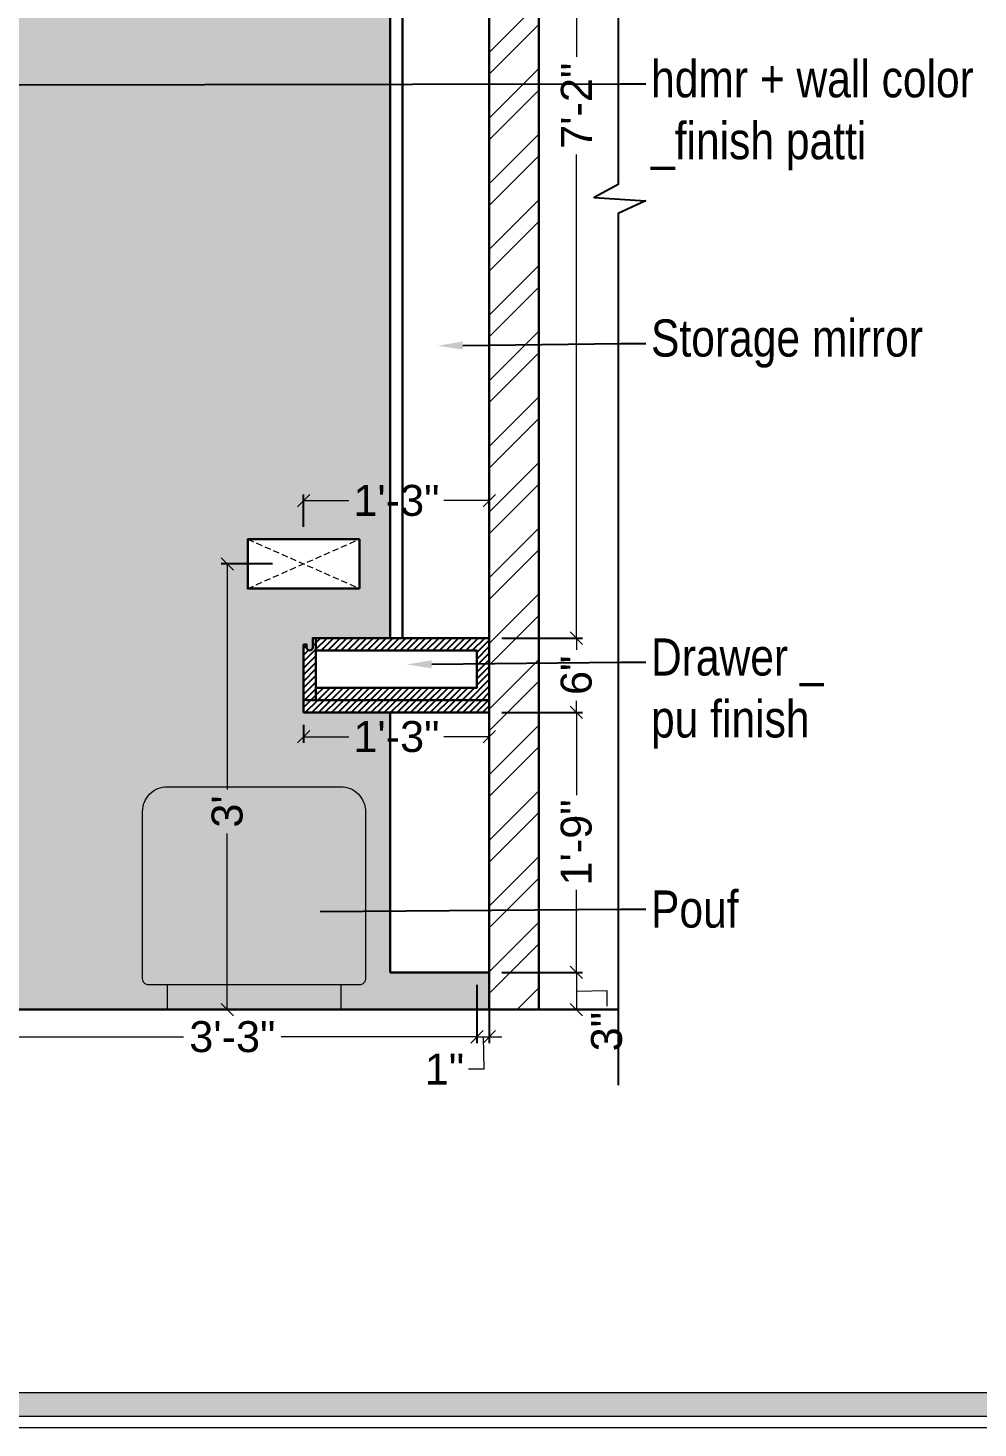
# Model space of a CAD drawing. Header units: millimetres. Extents: x 133760 to 136133, y -184957 to -182282.
# Drawn here: x 134245.8 to 134322.5, y -184296.5 to -184183.4 of the extents above; entities that cross this region are included whole.
import ezdxf
from ezdxf import colors
from ezdxf.entities.mleader import LeaderData, LeaderLine
from ezdxf.math import Vec2, Vec3

# ---------------------------------------------------------------- set-up
doc = ezdxf.new("R2010")
doc.units = ezdxf.units.MM
doc.header["$MEASUREMENT"] = 0
doc.header["$PDMODE"] = 35
for name, pattern in [('DASHED', [0.75, 0.5, -0.25]), ('DASHED2', [0.375, 0.25, -0.125]), ('DASHEDX2', [1.5, 1, -0.5])]:
    doc.linetypes.add(name, pattern=pattern)
doc.layers.get('Defpoints').update_dxf_attribs({"color": 220})
doc.layers.add('AR HATCH-7', color=7, linetype='Continuous')
for name, color, linetype, lineweight in [('Dimension', 10, 'DASHEDX2', 20), ('ELEC-wires', 1, 'DASHED2', 13), ('FURNITURE', 32, 'Continuous', 9), ('SECTION ( SLAB PLine )', 104, 'Continuous', 30), ('Text', 7, 'Continuous', 15), ('wall', 7, 'Continuous', 30)]:
    doc.layers.add(name, color=color, linetype=linetype, lineweight=lineweight)
doc.styles.add('Arial', font='arial.ttf')
doc.styles.add('style4', font='ARIALN.TTF')
doc.dimstyles.new('ISO-25', dxfattribs={"dimtxt": 2.5, "dimasz": 1, "dimexe": 0.5, "dimexo": 1, "dimtad": 0, "dimdec": 0, "dimlunit": 4, "dimtxsty": 'Arial', "dimblk": 'OBLIQUE', "dimcen": 2.5, "dimclrd": 1, "dimclre": 1, "dimclrt": 5, "dimadec": 0, "dimazin": 0, "dimtfac": 1, "dimtdec": 0, "dimtmove": 0, "dimatfit": 3, "dimfxl": 1, "dimtfillclr": 5, "dimlwd": -1, "dimarcsym": 0})
pattern_1 = [(45, (0, 8.80845), (-0.26516504294, 0.26516504294), [])]

# ---------------------------------------------------------------- blocks, each defined once
blk = doc.blocks.new('_Oblique')
at = {"layer": 'wall', "color": 0, "lineweight": -2}
blk.add_line((-0.5, -0.5), (0.5, 0.5), dxfattribs=at)
blk = doc.blocks.new('*D166')
at = {"layer": 'Defpoints', "color": 0, "transparency": 16777216}
for p in [(134282.06, -184259.71), (134242.57, -184262.71), (134282.06, -184264.91)]:
    blk.add_point(p, dxfattribs=at)
at = {"layer": 'FURNITURE', "color": 1, "lineweight": -2, "transparency": 16777216}
for p, q in [((134282.06, -184260.71), (134282.06, -184265.41)), ((134242.57, -184263.71), (134242.57, -184265.41))]:
    blk.add_line(p, q, dxfattribs=at)
at = {"layer": 'FURNITURE', "color": 1, "transparency": 16777216}
for p, q in [((134242.57, -184264.91), (134258.37, -184264.91)), ((134282.06, -184264.91), (134266.26, -184264.91))]:
    blk.add_line(p, q, dxfattribs=at)
at = {"layer": 'FURNITURE', "color": 1, "transparency": 16777216, "rotation": 180}
blk.add_blockref('_Oblique', (134242.57, -184264.91), dxfattribs=at)
at = {"layer": 'FURNITURE', "color": 1, "transparency": 16777216}
blk.add_blockref('_Oblique', (134282.06, -184264.91), dxfattribs=at)
at = {"layer": 'FURNITURE', "color": 5, "lineweight": 0, "transparency": 16777216, "insert": (134262.31, -184264.91), "char_height": 2.5, "attachment_point": 5, "style": 'Arial'}
blk.add_mtext('3\'-3"', dxfattribs=at)
blk = doc.blocks.new('ER4TA')
at = {"layer": 'FURNITURE', "ltscale": 3, "true_color": 0xdfe2e1, "transparency": 33554687}
h = blk.add_hatch(color=254, dxfattribs=at)
h.dxf.hatch_style = 1
edge = h.paths.add_edge_path()
edge.add_line((127947.03, 25927.52), (127961.03, 25927.52))
edge.add_arc((127961.03, 25925.52), 2, 0, 90, ccw=False)
edge.add_line((127963.03, 25925.52), (127963.03, 25912.02))
edge.add_arc((127962.53, 25912.02), 0.5, -90, 0, ccw=False)
edge.add_line((127962.53, 25911.52), (127945.53, 25911.52))
edge.add_arc((127945.53, 25912.02), 0.5, 180, 270, ccw=False)
edge.add_line((127945.03, 25912.02), (127945.03, 25925.52))
edge.add_arc((127947.03, 25925.52), 2, 90, 180, ccw=False)
at = {"layer": 'FURNITURE', "ltscale": 3, "true_color": 0xc9bfbb, "transparency": 33554687}
h = blk.add_hatch(color=9, dxfattribs=at)
h.dxf.hatch_style = 1
h.paths.add_polyline_path([(127961.03, 25909.52), (127947.03, 25909.52), (127947.03, 25911.52), (127961.03, 25911.52)])
at = {"layer": 'FURNITURE', "ltscale": 3}
for p, q in [((127947.03, 25911.52, 64536.69), (127947.03, 25909.52, 64536.69)), ((127961.03, 25911.52, 64536.69), (127961.03, 25909.52, 64536.69)), ((127947.03, 25909.52, 64536.69), (127961.03, 25909.52, 64536.69))]:
    blk.add_line(p, q, dxfattribs=at)
at = {"layer": 'FURNITURE', "ltscale": 3, "elevation": 64536.69}
blk.add_lwpolyline([(127947.03, 25927.52), (127961.03, 25927.52, -0.414214), (127963.03, 25925.52), (127963.03, 25912.02, -0.414214), (127962.53, 25911.52), (127945.53, 25911.52, -0.414214), (127945.03, 25912.02), (127945.03, 25925.52, -0.414214)], format="xyb", close=True, dxfattribs=at)
blk = doc.blocks.new('*D245')
at = {"layer": 'Defpoints', "color": 0, "transparency": 16777216}
for p in [(134282.06, -184259.71), (134283.06, -184259.71), (134283.06, -184264.91)]:
    blk.add_point(p, dxfattribs=at)
at = {"layer": 'FURNITURE', "color": 1, "lineweight": -2, "transparency": 16777216}
for p, q in [((134282.06, -184260.71), (134282.06, -184265.41)), ((134283.06, -184260.71), (134283.06, -184265.41))]:
    blk.add_line(p, q, dxfattribs=at)
at = {"layer": 'FURNITURE', "color": 1, "transparency": 16777216}
for p, q in [((134282.06, -184264.91), (134281.06, -184264.91)), ((134282.06, -184264.91), (134283.06, -184264.91)), ((134282.06, -184264.91), (134283.06, -184264.91)), ((134282.56, -184264.91), (134282.63, -184267.51)), ((134283.06, -184264.91), (134284.06, -184264.91)), ((134282.63, -184267.51), (134281.38, -184267.51))]:
    blk.add_line(p, q, dxfattribs=at)
blk.add_blockref('_Oblique', (134282.06, -184264.91), dxfattribs=at)
at = {"layer": 'FURNITURE', "color": 1, "transparency": 16777216, "rotation": 180}
blk.add_blockref('_Oblique', (134283.06, -184264.91), dxfattribs=at)
at = {"layer": 'FURNITURE', "color": 5, "transparency": 16777216, "insert": (134279.44, -184267.51), "char_height": 2.5, "attachment_point": 5, "style": 'Arial'}
blk.add_mtext('1"', dxfattribs=at)
blk = doc.blocks.new('*D247')
at = {"layer": 'Defpoints', "color": 0, "transparency": 16777216}
for p in [(134268.06, -184238.71), (134283.06, -184238.71), (134283.06, -184240.67)]:
    blk.add_point(p, dxfattribs=at)
at = {"layer": 'FURNITURE', "color": 1, "lineweight": -2, "transparency": 16777216}
for p, q in [((134268.06, -184239.71), (134268.06, -184241.17)), ((134283.06, -184239.71), (134283.06, -184241.17))]:
    blk.add_line(p, q, dxfattribs=at)
at = {"layer": 'FURNITURE', "color": 1, "transparency": 16777216}
for p, q in [((134268.06, -184240.67), (134271.73, -184240.67)), ((134283.06, -184240.67), (134279.39, -184240.67))]:
    blk.add_line(p, q, dxfattribs=at)
at = {"layer": 'FURNITURE', "color": 1, "transparency": 16777216, "rotation": 180}
blk.add_blockref('_Oblique', (134268.06, -184240.67), dxfattribs=at)
at = {"layer": 'FURNITURE', "color": 1, "transparency": 16777216}
blk.add_blockref('_Oblique', (134283.06, -184240.67), dxfattribs=at)
at = {"layer": 'FURNITURE', "color": 5, "lineweight": 0, "transparency": 16777216, "insert": (134275.56, -184240.67), "char_height": 2.5, "attachment_point": 5, "style": 'Arial'}
blk.add_mtext('1\'-3"', dxfattribs=at)
blk = doc.blocks.new('*D249')
at = {"layer": 'Defpoints', "color": 0, "transparency": 16777216}
for p in [(134283.06, -184146.71), (134283.06, -184232.71), (134290.09, -184232.71)]:
    blk.add_point(p, dxfattribs=at)
at = {"layer": 'FURNITURE', "color": 1, "lineweight": -2, "transparency": 16777216}
for p, q in [((134284.06, -184146.71), (134290.59, -184146.71)), ((134284.06, -184232.71), (134290.59, -184232.71))]:
    blk.add_line(p, q, dxfattribs=at)
at = {"layer": 'FURNITURE', "color": 1, "transparency": 16777216}
for p, q in [((134290.09, -184146.71), (134290.09, -184185.77)), ((134290.09, -184232.71), (134290.09, -184193.65))]:
    blk.add_line(p, q, dxfattribs=at)
for p, rotation in [((134290.09, -184146.71), 90), ((134290.09, -184232.71), 270)]:
    blk.add_blockref('_Oblique', p, dxfattribs=dict(at, rotation=rotation))
at = {"layer": 'FURNITURE', "color": 5, "transparency": 16777216, "insert": (134290.09, -184189.71), "char_height": 2.5, "attachment_point": 5, "rotation": 90, "style": 'Arial'}
blk.add_mtext('7\'-2"', dxfattribs=at)
blk = doc.blocks.new('*D250')
at = {"layer": 'Defpoints', "color": 0, "transparency": 16777216}
for p in [(134283.06, -184232.71), (134283.06, -184238.71), (134290.09, -184238.71)]:
    blk.add_point(p, dxfattribs=at)
at = {"layer": 'FURNITURE', "color": 1, "lineweight": -2, "transparency": 16777216}
for p, q in [((134284.06, -184232.71), (134290.59, -184232.71)), ((134284.06, -184238.71), (134290.59, -184238.71))]:
    blk.add_line(p, q, dxfattribs=at)
at = {"layer": 'FURNITURE', "color": 1, "transparency": 16777216}
for p, q in [((134290.09, -184232.71), (134290.09, -184233.64)), ((134290.09, -184238.71), (134290.09, -184237.78))]:
    blk.add_line(p, q, dxfattribs=at)
for p, rotation in [((134290.09, -184232.71), 90), ((134290.09, -184238.71), 270)]:
    blk.add_blockref('_Oblique', p, dxfattribs=dict(at, rotation=rotation))
at = {"layer": 'FURNITURE', "color": 5, "transparency": 16777216, "insert": (134290.09, -184235.71), "char_height": 2.5, "attachment_point": 5, "rotation": 90, "style": 'Arial'}
blk.add_mtext('6"', dxfattribs=at)
blk = doc.blocks.new('*D251')
at = {"layer": 'Defpoints', "color": 0, "transparency": 16777216}
for p in [(134283.06, -184238.71), (134283.06, -184259.71), (134290.09, -184259.71)]:
    blk.add_point(p, dxfattribs=at)
at = {"layer": 'FURNITURE', "color": 1, "lineweight": -2, "transparency": 16777216}
for p, q in [((134284.06, -184238.71), (134290.59, -184238.71)), ((134284.06, -184259.71), (134290.59, -184259.71))]:
    blk.add_line(p, q, dxfattribs=at)
at = {"layer": 'FURNITURE', "color": 1, "transparency": 16777216}
for p, q in [((134290.09, -184238.71), (134290.09, -184245.38)), ((134290.09, -184259.71), (134290.09, -184253.04))]:
    blk.add_line(p, q, dxfattribs=at)
for p, rotation in [((134290.09, -184238.71), 90), ((134290.09, -184259.71), 270)]:
    blk.add_blockref('_Oblique', p, dxfattribs=dict(at, rotation=rotation))
at = {"layer": 'FURNITURE', "color": 5, "transparency": 16777216, "insert": (134290.09, -184249.21), "char_height": 2.5, "attachment_point": 5, "rotation": 90, "style": 'Arial'}
blk.add_mtext('1\'-9"', dxfattribs=at)
blk = doc.blocks.new('*D252')
at = {"layer": 'Defpoints', "color": 0, "transparency": 16777216}
for p in [(134283.06, -184259.71), (134287.07, -184262.71), (134290.09, -184262.71)]:
    blk.add_point(p, dxfattribs=at)
at = {"layer": 'FURNITURE', "color": 1, "lineweight": -2, "transparency": 16777216}
for p, q in [((134284.06, -184259.71), (134290.59, -184259.71)), ((134288.07, -184262.71), (134290.59, -184262.71))]:
    blk.add_line(p, q, dxfattribs=at)
at = {"layer": 'FURNITURE', "color": 1, "transparency": 16777216}
for p, q in [((134290.09, -184259.71), (134290.09, -184262.71)), ((134290.09, -184261.21), (134292.54, -184261.17)), ((134292.54, -184261.17), (134292.54, -184262.42))]:
    blk.add_line(p, q, dxfattribs=at)
for p, rotation in [((134290.09, -184259.71), 90), ((134290.09, -184262.71), 270)]:
    blk.add_blockref('_Oblique', p, dxfattribs=dict(at, rotation=rotation))
at = {"layer": 'FURNITURE', "color": 5, "transparency": 16777216, "insert": (134292.54, -184264.49), "char_height": 2.5, "attachment_point": 5, "rotation": 90, "style": 'Arial'}
blk.add_mtext('3"', dxfattribs=at)
blk = doc.blocks.new('RGH')
at = {"color": 242, "linetype": 'DASHED', "true_color": 0xcd2027}
for p, q in [((130318.55, 18194.22), (130309.54, 18198.2)), ((130318.55, 18198.2), (130309.54, 18194.22))]:
    blk.add_line(p, q, dxfattribs=at)
at = {"layer": 'ELEC-wires', "color": 5, "linetype": 'ByBlock', "lineweight": 30, "ltscale": 4}
blk.add_lwpolyline([(130309.54, 18198.2), (130318.55, 18198.2), (130318.55, 18194.22), (130309.54, 18194.22)], close=True, dxfattribs=at)
blk = doc.blocks.new('*D265')
at = {"layer": 'Defpoints', "color": 0, "transparency": 16777216}
for p in [(134283.06, -184221.6), (134268.06, -184224.72), (134283.06, -184224.72)]:
    blk.add_point(p, dxfattribs=at)
at = {"layer": 'FURNITURE', "color": 1, "lineweight": -2, "transparency": 16777216}
for p, q in [((134268.06, -184223.72), (134268.06, -184221.1)), ((134283.06, -184223.72), (134283.06, -184221.1))]:
    blk.add_line(p, q, dxfattribs=at)
at = {"layer": 'FURNITURE', "color": 1, "transparency": 16777216}
for p, q in [((134268.06, -184221.6), (134271.73, -184221.6)), ((134283.06, -184221.6), (134279.39, -184221.6))]:
    blk.add_line(p, q, dxfattribs=at)
at = {"layer": 'FURNITURE', "color": 1, "transparency": 16777216, "rotation": 180}
blk.add_blockref('_Oblique', (134268.06, -184221.6), dxfattribs=at)
at = {"layer": 'FURNITURE', "color": 1, "transparency": 16777216}
blk.add_blockref('_Oblique', (134283.06, -184221.6), dxfattribs=at)
at = {"layer": 'FURNITURE', "color": 5, "transparency": 16777216, "insert": (134275.56, -184221.6), "char_height": 2.5, "attachment_point": 5, "style": 'Arial'}
blk.add_mtext('1\'-3"', dxfattribs=at)
blk = doc.blocks.new('*D266')
at = {"layer": 'Defpoints', "color": 0, "transparency": 16777216}
for p in [(134266.56, -184226.71), (134261.9, -184262.71), (134266.56, -184262.71)]:
    blk.add_point(p, dxfattribs=at)
at = {"layer": 'FURNITURE', "color": 1, "lineweight": -2, "transparency": 16777216}
for p, q in [((134265.56, -184226.71), (134261.4, -184226.71)), ((134265.56, -184262.71), (134261.4, -184262.71))]:
    blk.add_line(p, q, dxfattribs=at)
at = {"layer": 'FURNITURE', "color": 1, "transparency": 16777216}
for p, q in [((134261.9, -184226.71), (134261.9, -184244.94)), ((134261.9, -184262.71), (134261.9, -184248.49))]:
    blk.add_line(p, q, dxfattribs=at)
for p, rotation in [((134261.9, -184226.71), 90), ((134261.9, -184262.71), 270)]:
    blk.add_blockref('_Oblique', p, dxfattribs=dict(at, rotation=rotation))
at = {"layer": 'FURNITURE', "color": 5, "transparency": 16777216, "insert": (134261.9, -184246.71), "char_height": 2.5, "attachment_point": 5, "rotation": 90, "style": 'Arial'}
blk.add_mtext("3'", dxfattribs=at)

msp = doc.modelspace()

# ---------------------------------------------------------------- hatches: boundary and pattern name
at = {"layer": 'AR HATCH-7', "lineweight": 0, "true_color": 0x939598, "transparency": 33554687}
h = msp.add_hatch(dxfattribs=at)
h.set_pattern_fill('ANSI32', color=252, scale=10)
h.set_pattern_definition([(45, (-380.5083, -735.7722), (-2.65165043, 2.65165043), []), (45, (-378.7405, -735.7722), (-2.65165043, 2.65165043), [])])
h.paths.add_polyline_path([(134119.58, -184140.71), (134110.51, -184140.71), (134110.51, -184262.71), (134119.58, -184262.71)])
h.paths.add_polyline_path([(134287.07, -184140.71), (134283.06, -184140.71), (134283.06, -184262.71), (134287.07, -184262.71)])
at = {"layer": 'Dimension', "true_color": 0xd39e00, "transparency": 33554687}
h = msp.add_hatch(color=42, dxfattribs=at)
h.paths.add_polyline_path([(134093.23, -184106.13), (134093.23, -184295.56), (134362.36, -184295.56), (134362.36, -184106.13)])
h.paths.add_polyline_path([(134095.12, -184108.02), (134360.47, -184108.02), (134360.47, -184293.67), (134095.12, -184293.67)], flags=16)
at = {"layer": 'FURNITURE', "lineweight": 30, "true_color": 0xf4f3f0, "transparency": 33554687}
h = msp.add_hatch(color=7, dxfattribs=at)
h.dxf.hatch_style = 1
h.paths.add_polyline_path([(134242.57, -184262.71), (134257.06, -184262.71), (134257.06, -184260.71), (134255.56, -184260.71, -0.414214), (134255.06, -184260.21), (134255.06, -184246.71, -0.414214), (134257.06, -184244.71), (134271.06, -184244.71, -0.414214), (134273.06, -184246.71), (134273.06, -184260.21, -0.414214), (134272.56, -184260.71), (134271.06, -184260.71), (134271.06, -184262.71), (134283.06, -184262.71), (134283.06, -184259.71), (134275.06, -184259.71), (134275.06, -184238.71), (134268.06, -184238.71), (134268.06, -184233.21), (134268.31, -184233.21), (134268.31, -184233.46, 1), (134268.81, -184233.46), (134268.81, -184232.71), (134269.06, -184232.71), (134275.06, -184232.71), (134275.06, -184146.71), (134174.58, -184146.71), (134174.58, -184262.71), (134209.58, -184262.71), (134209.58, -184168.71), (134242.57, -184168.71)])
h.paths.add_polyline_path([(134263.56, -184224.72), (134272.56, -184224.72), (134272.56, -184228.7), (134263.56, -184228.7)], flags=16)
h.paths.add_polyline_path([(134196.58, -184206.72), (134196.58, -184210.7), (134187.57, -184210.7), (134187.57, -184206.72)], flags=16)
h.paths.add_polyline_path([(134195.08, -184248.94), (134195.08, -184252.48), (134189.08, -184252.48), (134189.08, -184248.94)], flags=16)
h.paths.add_polyline_path([(134194.74, -184249.29), (134194.74, -184252.14), (134189.42, -184252.14), (134189.42, -184249.29)], flags=0)
at = {"layer": 'FURNITURE', "lineweight": 25, "transparency": 33554534}
h = msp.add_hatch(dxfattribs=at)
h.set_pattern_fill('ANSI31', color=256, scale=3)
h.set_pattern_definition(pattern_1)
h.paths.add_polyline_path([(134283.06, -184237.71), (134268.06, -184237.71), (134268.06, -184238.71), (134283.06, -184238.71)])
edge = h.paths.add_edge_path()
edge.add_line((134269.06, -184232.71), (134268.81, -184232.71))
edge.add_line((134268.81, -184232.71), (134268.81, -184233.46))
edge.add_arc((134268.56, -184233.46), 0.25, -180, 0, ccw=False)
edge.add_line((134268.31, -184233.46), (134268.31, -184233.21))
edge.add_line((134268.31, -184233.21), (134268.06, -184233.21))
edge.add_line((134268.06, -184233.21), (134268.06, -184237.71))
edge.add_line((134268.06, -184237.71), (134269.06, -184237.71))
edge.add_line((134269.06, -184237.71), (134269.06, -184232.71))
h = msp.add_hatch(dxfattribs=at)
h.set_pattern_fill('ANSI31', color=256, scale=3)
h.set_pattern_definition(pattern_1)
h.paths.add_polyline_path([(134283.06, -184235.41), (134282.06, -184235.42), (134282.06, -184236.71), (134269.06, -184236.71), (134269.06, -184237.71), (134283.06, -184237.71)])
h.paths.add_polyline_path([(134283.06, -184232.71), (134269.06, -184232.71), (134269.06, -184233.71), (134282.06, -184233.71), (134282.06, -184235.42), (134283.06, -184235.41)])

# ---------------------------------------------------------------- linework, layer by layer
at = {"layer": 'Dimension', "color": 42, "linetype": 'Continuous', "true_color": 0xd39e00, "transparency": 33554687}
for points in [[(134092.29, -184105.18), (134363.3, -184105.18), (134363.3, -184296.5), (134092.29, -184296.5)], [(134093.23, -184106.13), (134362.36, -184106.13), (134362.36, -184295.56), (134093.23, -184295.56)], [(134095.12, -184108.02), (134360.47, -184108.02), (134360.47, -184293.67), (134095.12, -184293.67)]]:
    msp.add_lwpolyline(points, close=True, dxfattribs=at)
at = {"layer": 'FURNITURE', "lineweight": 30}
for p, q in [((134275.06, -184232.71), (134275.06, -184146.71)), ((134283.06, -184259.71), (134283.06, -184146.71)), ((134269.06, -184237.71), (134269.06, -184232.71)), ((134269.06, -184232.71), (134283.06, -184232.71)), ((134268.06, -184238.71), (134268.06, -184233.21)), ((134268.06, -184237.71), (134283.06, -184237.71)), ((134268.06, -184238.71), (134283.06, -184238.71)), ((134275.06, -184259.71), (134275.06, -184238.71)), ((134275.06, -184259.71), (134283.06, -184259.71))]:
    msp.add_line(p, q, dxfattribs=at)
at = {"layer": 'FURNITURE', "color": 252, "lineweight": 25, "true_color": 0x939598, "transparency": 33554687}
msp.add_lwpolyline([(134293.46, -184128.71), (134293.46, -184196.08), (134291.54, -184197.13), (134295.66, -184197.38), (134293.46, -184198.41), (134293.46, -184268.8)], dxfattribs=at)
at = {"layer": 'FURNITURE', "lineweight": 30}
msp.add_lwpolyline([(134276.06, -184232.71), (134275.06, -184232.71), (134275.06, -184168.71), (134276.06, -184168.71)], close=True, dxfattribs=at)
msp.add_lwpolyline([(134269.06, -184232.71), (134268.81, -184232.71), (134268.81, -184233.46, -1), (134268.31, -184233.46), (134268.31, -184233.21), (134268.06, -184233.21)], format="xyb", dxfattribs=at)
msp.add_lwpolyline([(134269.06, -184233.71), (134282.06, -184233.71), (134282.06, -184236.71), (134269.06, -184236.71)], dxfattribs=at)
at = {"layer": 'SECTION ( SLAB PLine )', "color": 1}
msp.add_line((134293.46, -184262.71), (134103.84, -184262.71), dxfattribs=at)
at = {"layer": 'wall', "lineweight": 30}
for p, q in [((134283.06, -184140.71), (134283.06, -184262.71)), ((134287.07, -184140.71), (134287.07, -184262.71))]:
    msp.add_line(p, q, dxfattribs=at)

# ---------------------------------------------------------------- block references
at = {"layer": 'ELEC-wires', "linetype": 'ByBlock', "lineweight": -3, "rotation": 180}
msp.add_blockref('RGH', (264582.11, -166030.5), dxfattribs=at)
at = {"layer": 'FURNITURE', "ltscale": 3}
msp.add_blockref('ER4TA', (6310.03, -210172.23, -64536.69), dxfattribs=at)

# ---------------------------------------------------------------- dimensions: what is measured, and where the dimension line sits
at = {"layer": 'FURNITURE'}
for base, p1, p2, picture, middle in [((134290.09, -184232.71), (134283.06, -184146.71), (134283.06, -184232.71), '*D249', (134290.09, -184189.71)), ((134290.09, -184238.71), (134283.06, -184232.71), (134283.06, -184238.71), '*D250', (134290.09, -184235.71)), ((134290.09, -184259.71), (134283.06, -184238.71), (134283.06, -184259.71), '*D251', (134290.09, -184249.21))]:
    dim = msp.add_linear_dim(base=base, p1=p1, p2=p2, angle=90, dimstyle='ISO-25', override={"dimtmove": 1}, dxfattribs=at)
    dim.commit()
    dim.dimension.update_dxf_attribs({"geometry": picture, "text_midpoint": middle})
dim = msp.add_linear_dim(base=(134283.06, -184221.6), p1=(134268.06, -184224.72), p2=(134283.06, -184224.72), dimstyle='ISO-25', dxfattribs=at)
dim.commit()
dim.dimension.update_dxf_attribs({"geometry": '*D265', "text_midpoint": (134275.56, -184221.6)})
dim = msp.add_linear_dim(base=(134261.9, -184262.71), p1=(134266.56, -184226.71), p2=(134266.56, -184262.71), angle=90, dimstyle='ISO-25', dxfattribs=at)
dim.commit()
dim.dimension.update_dxf_attribs({"geometry": '*D266', "text_midpoint": (134261.9, -184246.71), "dimtype": 160})
at = {"layer": 'FURNITURE', "lineweight": 0}
for base, p1, p2, picture, middle in [((134283.06, -184240.67), (134268.06, -184238.71), (134283.06, -184238.71), '*D247', (134275.56, -184240.67)), ((134282.06, -184264.91), (134242.57, -184262.71), (134282.06, -184259.71), '*D166', (134262.31, -184264.91))]:
    dim = msp.add_linear_dim(base=base, p1=p1, p2=p2, dimstyle='ISO-25', override={"dimtmove": 1}, dxfattribs=at)
    dim.commit()
    dim.dimension.update_dxf_attribs({"geometry": picture, "text_midpoint": middle})
at = {"layer": 'FURNITURE'}
dim = msp.add_linear_dim(base=(134283.06, -184264.91), p1=(134282.06, -184259.71), p2=(134283.06, -184259.71), dimstyle='ISO-25', override={"dimtmove": 1}, dxfattribs=at)
dim.commit()
dim.dimension.update_dxf_attribs({"geometry": '*D245', "text_midpoint": (134280.76, -184267.51), "dimtype": 160})
dim = msp.add_linear_dim(base=(134290.09, -184262.71), p1=(134283.06, -184259.71), p2=(134287.07, -184262.71), angle=90, dimstyle='ISO-25', override={"dimtmove": 1}, dxfattribs=at)
dim.commit()
dim.dimension.update_dxf_attribs({"geometry": '*D252', "text_midpoint": (134292.54, -184263.05), "dimtype": 160})

# ---------------------------------------------------------------- leaders
at = {"layer": 'Text', "color": 1, "lineweight": 0, "ltscale": 20}
ml = msp.add_multileader_mtext('Standard', dxfattribs=at)
ml.set_content('hdmr + wall color \\P_finish patti', color=1, style='style4')
ml.set_leader_properties()
ml.build(insert=Vec2(0, 0))
ml.multileader.update_dxf_attribs({"dogleg_length": 2.02, "arrow_head_size": 2})
ctx = ml.context
ctx.base_point, ctx.char_height, ctx.arrow_head_size, ctx.landing_gap_size, ctx.plane_origin = Vec3(134295.72, -184187.94), 3, 2, 0.4, Vec3(134228.68, -184187.94)
notes = []
notes.append((ctx, [(0, (1, 1, 0), (134293.69, -184187.94), (1, 0), 2.02, [(0, [(134174, -184188.13)], 0, [])])]))
ctx.mtext.insert = Vec3(134296.12, -184186.03)
ml = msp.add_multileader_mtext('Standard', dxfattribs=at)
ml.set_content('Storage mirror ', color=1, style='style4')
ml.set_leader_properties()
ml.build(insert=Vec2(0, 0))
ml.multileader.update_dxf_attribs({"dogleg_length": 2.02, "arrow_head_size": 2})
ctx = ml.context
ctx.base_point, ctx.char_height, ctx.arrow_head_size, ctx.landing_gap_size, ctx.plane_origin = Vec3(134295.72, -184208.91), 3, 2, 0.4, Vec3(134228.68, -184208.91)
notes.append((ctx, [(0, (1, 1, 0), (134293.69, -184208.91), (1, 0), 2.02, [(0, [(134278.91, -184209.1)], 0, [])])]))
ctx.mtext.insert = Vec3(134296.12, -184206.97)
ml = msp.add_multileader_mtext('Standard', dxfattribs=at)
ml.set_content('Drawer _ \\Ppu finish', color=1, style='style4')
ml.set_leader_properties()
ml.build(insert=Vec2(0, 0))
ml.multileader.update_dxf_attribs({"dogleg_length": 2.02, "arrow_head_size": 2})
ctx = ml.context
ctx.base_point, ctx.char_height, ctx.arrow_head_size, ctx.landing_gap_size, ctx.plane_origin = Vec3(134295.72, -184234.65), 3, 2, 0.4, Vec3(134228.68, -184234.65)
notes.append((ctx, [(0, (1, 1, 0), (134293.69, -184234.65), (1, 0), 2.02, [(0, [(134276.41, -184234.84)], 0, [])])]))
ctx.mtext.insert = Vec3(134296.12, -184232.73)
ml = msp.add_multileader_mtext('Standard', dxfattribs=at)
ml.set_content('Pouf', color=1, style='style4')
ml.set_leader_properties()
ml.build(insert=Vec2(0, 0))
ml.multileader.update_dxf_attribs({"dogleg_length": 2.02, "arrow_head_size": 2})
ctx = ml.context
ctx.base_point, ctx.char_height, ctx.arrow_head_size, ctx.landing_gap_size, ctx.plane_origin = Vec3(134295.72, -184254.61), 3, 2, 0.4, Vec3(134228.68, -184254.61)
notes.append((ctx, [(0, (1, 1, 0), (134293.69, -184254.61), (1, 0), 2.02, [(0, [(134267.41, -184254.8)], 0, [])])]))
ctx.mtext.insert = Vec3(134296.12, -184253.09)
for ctx, leaders in notes:
    for number, flags, end, landing, length, lines in leaders:
        leader = LeaderData()
        leader.index, (leader.has_last_leader_line, leader.has_dogleg_vector, leader.attachment_direction) = number, flags
        leader.last_leader_point, leader.dogleg_vector, leader.dogleg_length = Vec3(end), Vec3(landing), length
        for number, points, colour, breaks in lines:
            line = LeaderLine()
            line.index, line.vertices, line.color, line.breaks = number, Vec3.list(points), colors.encode_raw_color(colour), breaks
            leader.lines.append(line)
        ctx.leaders.append(leader)

doc.saveas('drawing.dxf')
